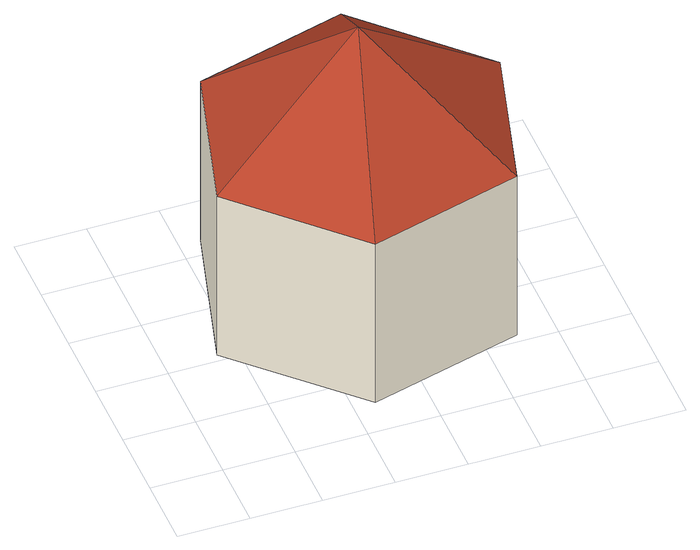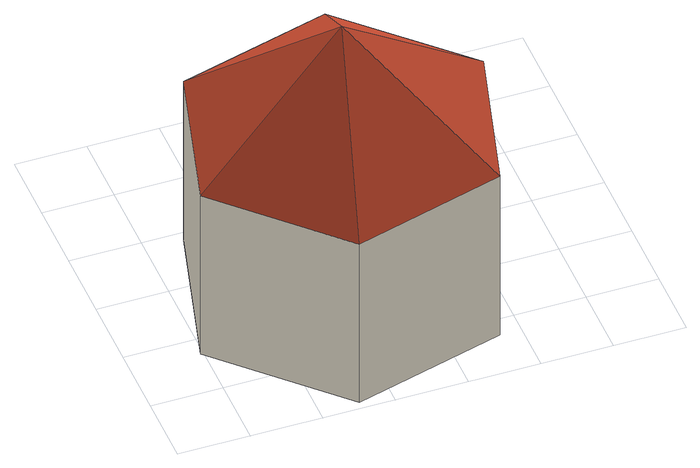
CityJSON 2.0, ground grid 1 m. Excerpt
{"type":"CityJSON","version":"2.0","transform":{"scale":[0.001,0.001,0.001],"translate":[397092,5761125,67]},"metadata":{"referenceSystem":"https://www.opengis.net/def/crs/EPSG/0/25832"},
"CityObjects":{
"building1":{"type":"Building","attributes":{"Gemeindeschluessel":"05558020","Geometrietyp2DReferenz":"3000","function":"31001_1310","roofType":"3500","measuredHeight":4.5},"geometry":[{"type":"Solid","lod":"2","boundaries":[[[[0,1,2,3]],[[4,5,1,0]],[[6,7,5,4]],[[8,9,7,6]],[[10,11,9,8]],[[3,2,11,10]],[[3,12,0]],[[0,12,4]],[[4,12,6]],[[6,12,8]],[[8,12,10]],[[10,12,3]],[[1,5,7,9,11,2]]]],"semantics":{"surfaces":[{"type":"WallSurface"},{"type":"RoofSurface"},{"type":"GroundSurface"}],"values":[[0,0,0,0,0,0,1,1,1,1,1,1,2]]}}]}
},
"vertices":[
[3449,4878,3584],[3449,4878,854],[1294,4287,854],[1294,4287,3584],[5043,3278,3584],[5043,3278,854],[4466,1127,3584],[4466,1127,854],[2300,535,3584],[2300,535,854],[709,2120,3584],[709,2120,854],[2877,2704,5351]
]}
